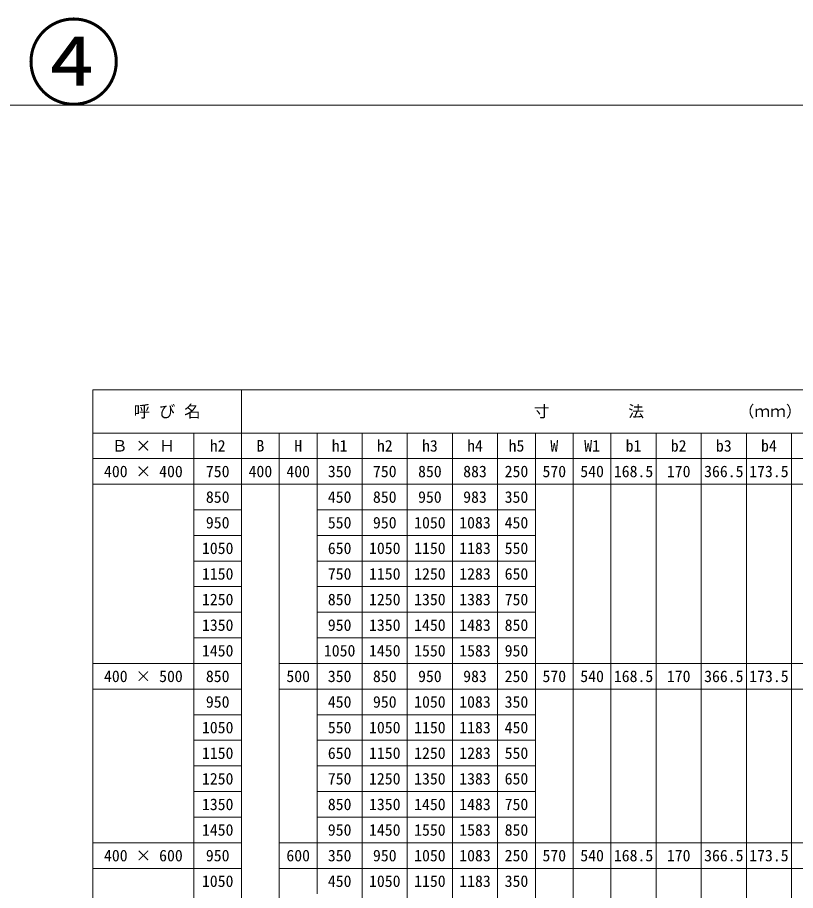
# Model space of a CAD drawing. Units: millimetres at full size; details may follow other scales. Extents: x -36174 to -11409, y 24892 to 47415.
# Drawn here: x -17830 to -14640, y 35413 to 38993 of the extents above; entities that cross this region are included whole.
import ezdxf
from ezdxf.enums import TextEntityAlignment as Align

# ---------------------------------------------------------------- set-up
doc = ezdxf.new("R2010")
doc.units = ezdxf.units.MM
doc.header["$LTSCALE"] = 30
for name, color, linetype, lineweight in [('DEFPOINTS_3', 8, 'Continuous', 0), ('寸法線', 7, 'Continuous', 9), ('枠', 5, 'Continuous', 5), ('補助線', 8, 'Continuous', 9)]:
    doc.layers.add(name, color=color, linetype=linetype, lineweight=lineweight)
doc.styles.add('ＭＳ ゴシック', font='')
doc.styles.add('ＭＳ Ｐゴシック', font='')
doc.styles.get('ＭＳ ゴシック').set_extended_font_data('MS Gothic')
doc.styles.get('ＭＳ Ｐゴシック').set_extended_font_data('MS PGothic')

msp = doc.modelspace()

# ---------------------------------------------------------------- linework, layer by layer
at = {"layer": 'DEFPOINTS_3'}
for p, q in [((-17521.18, 37079.13), (-17106.78, 37079.13)), ((-16911.78, 37079.13), (-16601.78, 37079.13)), ((-15706.78, 37079.13), (-13197.7, 37079.13)), ((-17521.18, 36239.13), (-17106.78, 36239.13)), ((-16756.78, 36239.13), (-16601.78, 36239.13)), ((-15706.78, 36239.13), (-13416.78, 36239.13)), ((-17521.18, 35504.13), (-17106.78, 35504.13)), ((-16756.78, 35504.13), (-16601.78, 35504.13)), ((-15706.78, 35504.13), (-13416.78, 35504.13))]:
    msp.add_line(p, q, dxfattribs=at)
at = {"layer": '寸法線', "lineweight": 13}
for p, q in [((-17521.18, 37466.73), (-12759.53, 37466.73)), ((-17521.18, 37466.73), (-17521.18, 37184.13)), ((-16911.78, 37466.73), (-16911.78, 37184.13)), ((-17521.18, 37289.13), (-12759.53, 37289.13)), ((-17106.78, 37289.13), (-17106.78, 37184.13)), ((-16756.78, 37289.13), (-16756.78, 37184.13)), ((-16601.78, 37289.13), (-16601.78, 37184.13)), ((-16416.78, 37289.13), (-16416.78, 37184.13)), ((-16231.78, 37289.13), (-16231.78, 37184.13)), ((-16046.78, 37289.13), (-16046.78, 37184.13)), ((-15861.78, 37289.13), (-15861.78, 37184.13)), ((-15706.78, 37289.13), (-15706.78, 37184.13)), ((-15551.78, 37289.13), (-15551.78, 37184.13)), ((-15396.78, 37289.13), (-15396.78, 37184.13)), ((-15211.78, 37289.13), (-15211.78, 37184.13)), ((-15026.78, 37289.13), (-15026.78, 37184.13)), ((-14841.78, 37289.13), (-14841.78, 37184.13)), ((-14656.78, 37289.13), (-14656.78, 37184.13)), ((-17521.18, 37184.13), (-12759.53, 37184.13)), ((-17521.18, 37184.13), (-17521.18, 37079.13)), ((-17106.78, 37184.13), (-17106.78, 37079.13)), ((-16911.78, 37184.13), (-16911.78, 37079.13)), ((-16756.78, 37184.13), (-16756.78, 37079.13)), ((-16601.78, 37184.13), (-16601.78, 36974.13)), ((-16416.78, 37184.13), (-16416.78, 34034.13)), ((-16231.78, 37184.13), (-16231.78, 34034.13)), ((-16046.78, 37184.13), (-16046.78, 34034.13)), ((-15861.78, 37184.13), (-15861.78, 34034.13)), ((-15706.78, 37184.13), (-15706.78, 34034.13)), ((-15551.78, 37184.13), (-15551.78, 34034.13)), ((-15396.78, 37184.13), (-15396.78, 34034.13)), ((-15211.78, 37184.13), (-15211.78, 34034.13)), ((-15026.78, 37184.13), (-15026.78, 35504.13)), ((-14841.78, 37184.13), (-14841.78, 35504.13)), ((-14656.78, 37184.13), (-14656.78, 35504.13)), ((-17521.18, 37079.13), (-17521.18, 36344.13)), ((-17106.78, 37079.13), (-16911.78, 37079.13)), ((-17106.78, 37079.13), (-17106.78, 36344.13)), ((-16911.78, 37079.13), (-16911.78, 34034.13)), ((-16756.78, 37079.13), (-16756.78, 34034.13)), ((-16601.78, 37079.13), (-15706.78, 37079.13)), ((-17106.78, 36974.13), (-16911.78, 36974.13)), ((-16601.78, 36974.13), (-15861.78, 36974.13)), ((-16601.78, 36974.13), (-16601.78, 36344.13)), ((-15861.78, 36974.13), (-15706.78, 36974.13)), ((-17106.78, 36869.13), (-16911.78, 36869.13)), ((-16601.78, 36869.13), (-15861.78, 36869.13)), ((-15861.78, 36869.13), (-15706.78, 36869.13)), ((-17106.78, 36764.13), (-16911.78, 36764.13)), ((-16601.78, 36764.13), (-15861.78, 36764.13)), ((-15861.78, 36764.13), (-15706.78, 36764.13)), ((-17106.78, 36659.13), (-16911.78, 36659.13)), ((-16601.78, 36659.13), (-15861.78, 36659.13)), ((-15861.78, 36659.13), (-15706.78, 36659.13)), ((-17106.78, 36554.13), (-16911.78, 36554.13)), ((-16601.78, 36554.13), (-15861.78, 36554.13)), ((-15861.78, 36554.13), (-15706.78, 36554.13)), ((-17106.78, 36449.13), (-16911.78, 36449.13)), ((-16601.78, 36449.13), (-15861.78, 36449.13)), ((-15861.78, 36449.13), (-15706.78, 36449.13)), ((-17521.18, 36344.13), (-17106.78, 36344.13)), ((-17521.18, 36344.13), (-17521.18, 36239.13)), ((-17106.78, 36344.13), (-16911.78, 36344.13)), ((-17106.78, 36344.13), (-17106.78, 36239.13)), ((-16756.78, 36344.13), (-13416.78, 36344.13)), ((-16601.78, 36344.13), (-16601.78, 36134.13)), ((-17521.18, 36239.13), (-17521.18, 35609.13)), ((-17106.78, 36239.13), (-16911.78, 36239.13)), ((-17106.78, 36239.13), (-17106.78, 35609.13)), ((-16601.78, 36239.13), (-15706.78, 36239.13)), ((-17106.78, 36134.13), (-16911.78, 36134.13)), ((-16601.78, 36134.13), (-15861.78, 36134.13)), ((-16601.78, 36134.13), (-16601.78, 35609.13)), ((-15861.78, 36134.13), (-15706.78, 36134.13)), ((-17106.78, 36029.13), (-16911.78, 36029.13)), ((-16601.78, 36029.13), (-15861.78, 36029.13)), ((-15861.78, 36029.13), (-15706.78, 36029.13)), ((-17106.78, 35924.13), (-16911.78, 35924.13)), ((-16601.78, 35924.13), (-15861.78, 35924.13)), ((-15861.78, 35924.13), (-15706.78, 35924.13)), ((-17106.78, 35819.13), (-16911.78, 35819.13)), ((-16601.78, 35819.13), (-15861.78, 35819.13)), ((-15861.78, 35819.13), (-15706.78, 35819.13)), ((-17106.78, 35714.13), (-16911.78, 35714.13)), ((-16601.78, 35714.13), (-15861.78, 35714.13)), ((-15861.78, 35714.13), (-15706.78, 35714.13)), ((-17521.18, 35609.13), (-17106.78, 35609.13)), ((-17521.18, 35609.13), (-17521.18, 35504.13)), ((-17106.78, 35609.13), (-16911.78, 35609.13)), ((-17106.78, 35609.13), (-17106.78, 35504.13)), ((-16756.78, 35609.13), (-13416.78, 35609.13)), ((-16601.78, 35609.13), (-16601.78, 35399.13)), ((-17521.18, 35504.13), (-17521.18, 34979.13)), ((-17106.78, 35504.13), (-16911.78, 35504.13)), ((-17106.78, 35504.13), (-17106.78, 34979.13)), ((-16601.78, 35504.13), (-15706.78, 35504.13)), ((-15026.78, 35504.13), (-15026.78, 34979.13)), ((-14841.78, 35504.13), (-14841.78, 34979.13)), ((-14656.78, 35504.13), (-14656.78, 34979.13))]:
    msp.add_line(p, q, dxfattribs=at)
at = {"layer": '枠', "lineweight": 20}
msp.add_line((-22599.92, 38633.48), (-12599.92, 38633.48), dxfattribs=at)

# ---------------------------------------------------------------- texts
at = {"layer": '寸法線'}
for s, height, style, p in [('呼  び  名', 49.49, 'ＭＳ Ｐゴシック', (-17216.48, 37377.93)), ('寸          法            （ｍｍ）', 47.47, 'ＭＳ ゴシック', (-15164.28, 37377.93)), ('Ｂ × Ｈ', 47.47, 'ＭＳ ゴシック', (-17313.98, 37236.63)), ('h2', 47.47, 'ＭＳ ゴシック', (-17009.28, 37236.63)), ('B', 47.47, 'ＭＳ ゴシック', (-16834.28, 37236.63)), ('H', 47.47, 'ＭＳ ゴシック', (-16679.28, 37236.63)), ('h1', 47.47, 'ＭＳ ゴシック', (-16509.28, 37236.63)), ('h2', 47.47, 'ＭＳ ゴシック', (-16324.28, 37236.63)), ('h3', 47.47, 'ＭＳ ゴシック', (-16139.28, 37236.63)), ('h4', 47.47, 'ＭＳ ゴシック', (-15954.28, 37236.63)), ('h5', 47.47, 'ＭＳ ゴシック', (-15784.28, 37236.63)), ('W', 47.47, 'ＭＳ ゴシック', (-15629.28, 37236.63)), ('W1', 47.47, 'ＭＳ ゴシック', (-15474.28, 37236.63)), ('b1', 47.47, 'ＭＳ ゴシック', (-15304.28, 37236.63)), ('b2', 47.47, 'ＭＳ ゴシック', (-15119.28, 37236.63)), ('b3', 47.47, 'ＭＳ ゴシック', (-14934.28, 37236.63)), ('b4', 47.47, 'ＭＳ ゴシック', (-14749.28, 37236.63)), ('400 × 400', 47.47, 'ＭＳ ゴシック', (-17313.98, 37131.63)), ('750', 47.47, 'ＭＳ ゴシック', (-17009.28, 37131.63)), ('400', 47.47, 'ＭＳ ゴシック', (-16834.28, 37131.63)), ('400', 47.47, 'ＭＳ ゴシック', (-16679.28, 37131.63)), ('350', 47.47, 'ＭＳ ゴシック', (-16509.28, 37131.63)), ('750', 47.47, 'ＭＳ ゴシック', (-16324.28, 37131.63)), ('850', 47.47, 'ＭＳ ゴシック', (-16139.28, 37131.63)), ('883', 47.47, 'ＭＳ ゴシック', (-15954.28, 37131.63)), ('250', 47.47, 'ＭＳ ゴシック', (-15784.28, 37131.63)), ('570', 47.47, 'ＭＳ ゴシック', (-15629.28, 37131.63)), ('540', 47.47, 'ＭＳ ゴシック', (-15474.28, 37131.63)), ('168.5', 47.47, 'ＭＳ ゴシック', (-15304.28, 37131.63)), ('170', 47.47, 'ＭＳ ゴシック', (-15119.28, 37131.63)), ('366.5', 47.47, 'ＭＳ ゴシック', (-14934.28, 37131.63)), ('173.5', 47.47, 'ＭＳ ゴシック', (-14749.28, 37131.63)), ('850', 47.47, 'ＭＳ ゴシック', (-17009.28, 37026.63)), ('450', 47.47, 'ＭＳ ゴシック', (-16509.28, 37026.63)), ('850', 47.47, 'ＭＳ ゴシック', (-16324.28, 37026.63)), ('950', 47.47, 'ＭＳ ゴシック', (-16139.28, 37026.63)), ('983', 47.47, 'ＭＳ ゴシック', (-15954.28, 37026.63)), ('350', 47.47, 'ＭＳ ゴシック', (-15784.28, 37026.63)), ('950', 47.47, 'ＭＳ ゴシック', (-17009.28, 36921.63)), ('550', 47.47, 'ＭＳ ゴシック', (-16509.28, 36921.63)), ('950', 47.47, 'ＭＳ ゴシック', (-16324.28, 36921.63)), ('1050', 47.47, 'ＭＳ ゴシック', (-16139.28, 36921.63)), ('1083', 47.47, 'ＭＳ ゴシック', (-15954.28, 36921.63)), ('450', 47.47, 'ＭＳ ゴシック', (-15784.28, 36921.63)), ('1050', 47.47, 'ＭＳ ゴシック', (-17009.28, 36816.63)), ('650', 47.47, 'ＭＳ ゴシック', (-16509.28, 36816.63)), ('1050', 47.47, 'ＭＳ ゴシック', (-16324.28, 36816.63)), ('1150', 47.47, 'ＭＳ ゴシック', (-16139.28, 36816.63)), ('1183', 47.47, 'ＭＳ ゴシック', (-15954.28, 36816.63)), ('550', 47.47, 'ＭＳ ゴシック', (-15784.28, 36816.63)), ('1150', 47.47, 'ＭＳ ゴシック', (-17009.28, 36711.63)), ('750', 47.47, 'ＭＳ ゴシック', (-16509.28, 36711.63)), ('1150', 47.47, 'ＭＳ ゴシック', (-16324.28, 36711.63)), ('1250', 47.47, 'ＭＳ ゴシック', (-16139.28, 36711.63)), ('1283', 47.47, 'ＭＳ ゴシック', (-15954.28, 36711.63)), ('650', 47.47, 'ＭＳ ゴシック', (-15784.28, 36711.63)), ('1250', 47.47, 'ＭＳ ゴシック', (-17009.28, 36606.63)), ('850', 47.47, 'ＭＳ ゴシック', (-16509.28, 36606.63)), ('1250', 47.47, 'ＭＳ ゴシック', (-16324.28, 36606.63)), ('1350', 47.47, 'ＭＳ ゴシック', (-16139.28, 36606.63)), ('1383', 47.47, 'ＭＳ ゴシック', (-15954.28, 36606.63)), ('750', 47.47, 'ＭＳ ゴシック', (-15784.28, 36606.63)), ('1350', 47.47, 'ＭＳ ゴシック', (-17009.28, 36501.63)), ('950', 47.47, 'ＭＳ ゴシック', (-16509.28, 36501.63)), ('1350', 47.47, 'ＭＳ ゴシック', (-16324.28, 36501.63)), ('1450', 47.47, 'ＭＳ ゴシック', (-16139.28, 36501.63)), ('1483', 47.47, 'ＭＳ ゴシック', (-15954.28, 36501.63)), ('850', 47.47, 'ＭＳ ゴシック', (-15784.28, 36501.63)), ('1450', 47.47, 'ＭＳ ゴシック', (-17009.28, 36396.63)), ('1050', 47.47, 'ＭＳ ゴシック', (-16509.28, 36396.63)), ('1450', 47.47, 'ＭＳ ゴシック', (-16324.28, 36396.63)), ('1550', 47.47, 'ＭＳ ゴシック', (-16139.28, 36396.63)), ('1583', 47.47, 'ＭＳ ゴシック', (-15954.28, 36396.63)), ('950', 47.47, 'ＭＳ ゴシック', (-15784.28, 36396.63)), ('400 × 500', 47.47, 'ＭＳ ゴシック', (-17313.98, 36291.63)), ('850', 47.47, 'ＭＳ ゴシック', (-17009.28, 36291.63)), ('500', 47.47, 'ＭＳ ゴシック', (-16679.28, 36291.63)), ('350', 47.47, 'ＭＳ ゴシック', (-16509.28, 36291.63)), ('850', 47.47, 'ＭＳ ゴシック', (-16324.28, 36291.63)), ('950', 47.47, 'ＭＳ ゴシック', (-16139.28, 36291.63)), ('983', 47.47, 'ＭＳ ゴシック', (-15954.28, 36291.63)), ('250', 47.47, 'ＭＳ ゴシック', (-15784.28, 36291.63)), ('570', 47.47, 'ＭＳ ゴシック', (-15629.28, 36291.63)), ('540', 47.47, 'ＭＳ ゴシック', (-15474.28, 36291.63)), ('168.5', 47.47, 'ＭＳ ゴシック', (-15304.28, 36291.63)), ('170', 47.47, 'ＭＳ ゴシック', (-15119.28, 36291.63)), ('366.5', 47.47, 'ＭＳ ゴシック', (-14934.28, 36291.63)), ('173.5', 47.47, 'ＭＳ ゴシック', (-14749.28, 36291.63)), ('950', 47.47, 'ＭＳ ゴシック', (-17009.28, 36186.63)), ('450', 47.47, 'ＭＳ ゴシック', (-16509.28, 36186.63)), ('950', 47.47, 'ＭＳ ゴシック', (-16324.28, 36186.63)), ('1050', 47.47, 'ＭＳ ゴシック', (-16139.28, 36186.63)), ('1083', 47.47, 'ＭＳ ゴシック', (-15954.28, 36186.63)), ('350', 47.47, 'ＭＳ ゴシック', (-15784.28, 36186.63)), ('1050', 47.47, 'ＭＳ ゴシック', (-17009.28, 36081.63)), ('550', 47.47, 'ＭＳ ゴシック', (-16509.28, 36081.63)), ('1050', 47.47, 'ＭＳ ゴシック', (-16324.28, 36081.63)), ('1150', 47.47, 'ＭＳ ゴシック', (-16139.28, 36081.63)), ('1183', 47.47, 'ＭＳ ゴシック', (-15954.28, 36081.63)), ('450', 47.47, 'ＭＳ ゴシック', (-15784.28, 36081.63)), ('1150', 47.47, 'ＭＳ ゴシック', (-17009.28, 35976.63)), ('650', 47.47, 'ＭＳ ゴシック', (-16509.28, 35976.63)), ('1150', 47.47, 'ＭＳ ゴシック', (-16324.28, 35976.63)), ('1250', 47.47, 'ＭＳ ゴシック', (-16139.28, 35976.63)), ('1283', 47.47, 'ＭＳ ゴシック', (-15954.28, 35976.63)), ('550', 47.47, 'ＭＳ ゴシック', (-15784.28, 35976.63)), ('1250', 47.47, 'ＭＳ ゴシック', (-17009.28, 35871.63)), ('750', 47.47, 'ＭＳ ゴシック', (-16509.28, 35871.63)), ('1250', 47.47, 'ＭＳ ゴシック', (-16324.28, 35871.63)), ('1350', 47.47, 'ＭＳ ゴシック', (-16139.28, 35871.63)), ('1383', 47.47, 'ＭＳ ゴシック', (-15954.28, 35871.63)), ('650', 47.47, 'ＭＳ ゴシック', (-15784.28, 35871.63)), ('1350', 47.47, 'ＭＳ ゴシック', (-17009.28, 35766.63)), ('850', 47.47, 'ＭＳ ゴシック', (-16509.28, 35766.63)), ('1350', 47.47, 'ＭＳ ゴシック', (-16324.28, 35766.63)), ('1450', 47.47, 'ＭＳ ゴシック', (-16139.28, 35766.63)), ('1483', 47.47, 'ＭＳ ゴシック', (-15954.28, 35766.63)), ('750', 47.47, 'ＭＳ ゴシック', (-15784.28, 35766.63)), ('1450', 47.47, 'ＭＳ ゴシック', (-17009.28, 35661.63)), ('950', 47.47, 'ＭＳ ゴシック', (-16509.28, 35661.63)), ('1450', 47.47, 'ＭＳ ゴシック', (-16324.28, 35661.63)), ('1550', 47.47, 'ＭＳ ゴシック', (-16139.28, 35661.63)), ('1583', 47.47, 'ＭＳ ゴシック', (-15954.28, 35661.63)), ('850', 47.47, 'ＭＳ ゴシック', (-15784.28, 35661.63)), ('400 × 600', 47.47, 'ＭＳ ゴシック', (-17313.98, 35556.63)), ('950', 47.47, 'ＭＳ ゴシック', (-17009.28, 35556.63)), ('600', 47.47, 'ＭＳ ゴシック', (-16679.28, 35556.63)), ('350', 47.47, 'ＭＳ ゴシック', (-16509.28, 35556.63)), ('950', 47.47, 'ＭＳ ゴシック', (-16324.28, 35556.63)), ('1050', 47.47, 'ＭＳ ゴシック', (-16139.28, 35556.63)), ('1083', 47.47, 'ＭＳ ゴシック', (-15954.28, 35556.63)), ('250', 47.47, 'ＭＳ ゴシック', (-15784.28, 35556.63)), ('570', 47.47, 'ＭＳ ゴシック', (-15629.28, 35556.63)), ('540', 47.47, 'ＭＳ ゴシック', (-15474.28, 35556.63)), ('168.5', 47.47, 'ＭＳ ゴシック', (-15304.28, 35556.63)), ('170', 47.47, 'ＭＳ ゴシック', (-15119.28, 35556.63)), ('366.5', 47.47, 'ＭＳ ゴシック', (-14934.28, 35556.63)), ('173.5', 47.47, 'ＭＳ ゴシック', (-14749.28, 35556.63)), ('1050', 47.47, 'ＭＳ ゴシック', (-17009.28, 35451.63)), ('450', 47.47, 'ＭＳ ゴシック', (-16509.28, 35451.63)), ('1050', 47.47, 'ＭＳ ゴシック', (-16324.28, 35451.63)), ('1150', 47.47, 'ＭＳ ゴシック', (-16139.28, 35451.63)), ('1183', 47.47, 'ＭＳ ゴシック', (-15954.28, 35451.63)), ('350', 47.47, 'ＭＳ ゴシック', (-15784.28, 35451.63))]:
    msp.add_text(s, height=height, dxfattribs=dict(at, style=style)).set_placement(p, align=Align.MIDDLE_CENTER)
at = {"layer": '補助線', "color": 1, "style": 'ＭＳ ゴシック'}
msp.add_text('④', height=284.8, dxfattribs=at).set_placement((-17599.92, 38578.86), align=Align.BOTTOM_CENTER)

doc.saveas('drawing.dxf')
